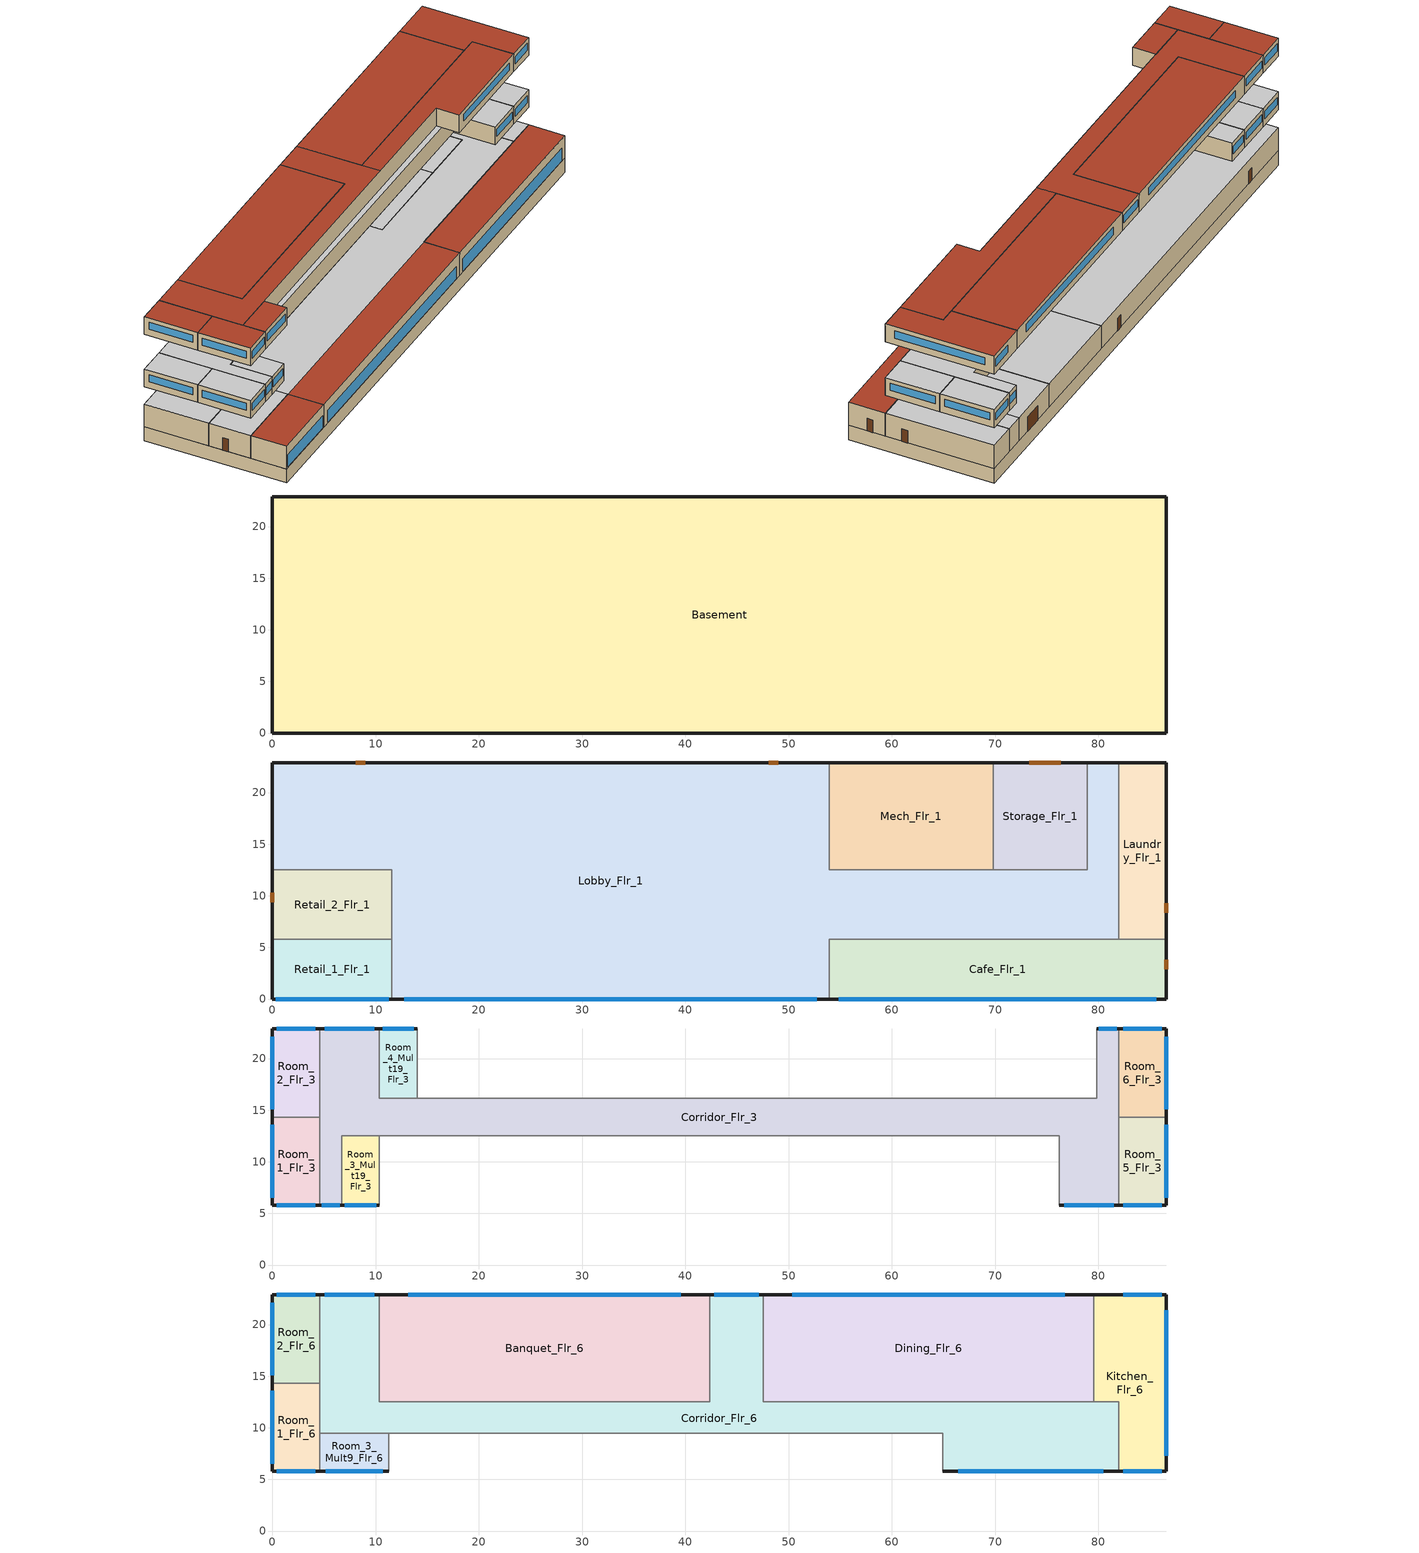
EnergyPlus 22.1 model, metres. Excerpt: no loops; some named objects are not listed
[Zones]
Basement
 floor adiabatic (basement_floor): 86.56,22.86 86.56,0 0,0 0,22.86 z-2.44
 wall ground (Basement_Wall_North_Cfactor): 86.56,22.86 0,22.86 z-2.44:0
 wall ground (Basement_Wall_East_Cfactor): 86.56,0 86.56,22.86 z-2.44:0
 wall ground (Basement_Wall_South_Cfactor): 0,0 86.56,0 z-2.44:0
 wall ground (Basement_Wall_West_Cfactor): 0,22.86 0,0 z-2.44:0
Retail_1_Flr_1
 floor to Basement (nonres_floor): 11.58,5.79 11.58,0 0,0 0,5.79 z0
 wall outside (nonres_ext_wall): 0,5.79 0,0 11.58,0 z0:3.96
 wall to Retail_2_Flr_1 (int_wall): 11.58,5.79 0,5.79 z0:3.96
 wall to Lobby_Flr_1 (int_wall): 11.58,0 11.58,5.79 z0:3.96
 window (NonresWindow_U_0.46_SHGC_0.25): 0.33,0 11.25,0 z0.15:2.29
 roof outside (nonres_roof): 0,5.79 0,0 11.58,0 11.58,5.79 z3.96
Retail_2_Flr_1
 floor to Basement (nonres_floor): 11.58,12.5 11.58,5.79 0,5.79 0,12.5 z0
 wall outside (nonres_ext_wall): 0,12.5 0,5.79 z0:3.96
 wall to Lobby_Flr_1 (int_wall): 11.58,5.79 11.58,12.5 0,12.5 z0:3.96
 door (Swinging Door_con): 0,10.28 0,9.37 z0:2.13
 ceiling adiabatic (nonres_floor_ceiling): 0,12.5 0,5.79 11.58,5.79 11.58,12.5 z3.96
Mech_Flr_1
 floor to Basement (nonres_floor): 69.8,22.86 69.8,12.5 53.95,12.5 53.95,22.86 z0
 wall outside (nonres_ext_wall): 69.8,22.86 53.95,22.86 z0:3.96
 wall to Storage_Flr_1 (int_wall): 69.8,12.5 69.8,22.86 z0:3.96
 wall to Lobby_Flr_1 (int_wall): 53.95,22.86 53.95,12.5 69.8,12.5 z0:3.96
 ceiling adiabatic (nonres_floor_ceiling): 53.95,22.86 53.95,12.5 69.8,12.5 69.8,22.86 z3.96
Storage_Flr_1
 floor to Basement (nonres_floor): 78.94,22.86 78.94,12.5 69.8,12.5 69.8,22.86 z0
 wall outside (nonres_ext_wall): 78.94,22.86 69.8,22.86 z0:3.96
 wall to Lobby_Flr_1 (int_wall): 69.8,12.5 78.94,12.5 78.94,22.86 z0:3.96
 door (Overhead Door_con): 76.37,22.86 73.32,22.86 z0:2.44
 ceiling adiabatic (nonres_floor_ceiling): 69.8,22.86 69.8,12.5 78.94,12.5 78.94,22.86 z3.96
Laundry_Flr_1
 floor to Basement (nonres_floor): 86.56,22.86 86.56,5.79 81.99,5.79 81.99,22.86 z0
 wall outside (nonres_ext_wall): 86.56,5.79 86.56,22.86 81.99,22.86 z0:3.96
 wall to Cafe_Flr_1 (int_wall): 81.99,5.79 86.56,5.79 z0:3.96
 wall to Lobby_Flr_1 (int_wall): 81.99,22.86 81.99,5.79 z0:3.96
 door (Swinging Door_con): 86.56,8.36 86.56,9.28 z0:2.13
 ceiling adiabatic (nonres_floor_ceiling): 81.99,22.86 81.99,5.79 86.56,5.79 86.56,22.86 z3.96
Cafe_Flr_1
 floor to Basement (nonres_floor): 86.56,5.79 86.56,0 53.95,0 53.95,5.79 z0
 wall outside (nonres_ext_wall): 53.95,0 86.56,0 86.56,5.79 z0:3.96
 wall to Lobby_Flr_1 (int_wall): 81.99,5.79 53.95,5.79 53.95,0 z0:3.96
 window (NonresWindow_U_0.46_SHGC_0.25): 54.88,0 85.63,0 z0.15:2.29
 door (Swinging Door_con): 86.56,2.9 86.56,3.81 z0:2.13
 roof outside (nonres_roof): 53.95,5.79 53.95,0 86.56,0 86.56,5.79 z3.96
Lobby_Flr_1
 floor to Basement (nonres_floor): 0,12.5 0,22.86 53.95,22.86 53.95,0 11.58,0 11.58,12.5 z0; 53.95,12.5 78.94,12.5 78.94,22.86 81.99,22.86 81.99,5.79 53.95,5.79 z0
 wall outside (nonres_ext_wall): 53.95,22.86 0,22.86 0,12.5 / 81.99,22.86 78.94,22.86 / 11.58,0 53.95,0 z0:3.96
 window (NonresWindow_U_0.46_SHGC_0.25): 12.79,0 52.74,0 z0.15:2.29
 door (Swinging Door_con): 49,22.86 48.09,22.86 / 8.99,22.86 8.08,22.86 z0:2.13
 ceiling adiabatic (nonres_floor_ceiling): 0,12.5 11.58,12.5 11.58,5.79 81.99,5.79 81.99,22.86 78.94,22.86 78.94,12.5 53.95,12.5 53.95,22.86 0,22.86 z3.96
 roof outside (nonres_roof): 11.58,5.79 11.58,0 53.95,0 53.95,5.79 z3.96
Room_1_Flr_3
 floor adiabatic (nonres_floor): 4.57,14.33 4.57,5.79 0,5.79 0,14.33 z7.01
 wall outside (nonres_ext_wall): 0,14.33 0,5.79 4.57,5.79 z7.01:10.06
 wall to Room_2_Flr_3 (int_wall): 4.57,14.33 0,14.33 z7.01:10.06
 wall to Corridor_Flr_3 (int_wall): 4.57,5.79 4.57,14.33 z7.01:10.06
 window (ResWindow_U_0.46_SHGC_0.25): 0.4,5.79 4.17,5.79 / 0,13.58 0,6.54 z8.11:9.33
 ceiling adiabatic (nonres_floor_ceiling): 0,14.33 0,5.79 4.57,5.79 4.57,14.33 z10.06
Room_2_Flr_3
 floor adiabatic (nonres_floor): 4.57,22.86 4.57,14.33 0,14.33 0,22.86 z7.01
 wall outside (nonres_ext_wall): 4.57,22.86 0,22.86 0,14.33 z7.01:10.06
 wall to Corridor_Flr_3 (int_wall): 4.57,14.33 4.57,22.86 z7.01:10.06
 window (ResWindow_U_0.46_SHGC_0.25): 4.17,22.86 0.4,22.86 / 0,22.11 0,15.07 z8.11:9.33
 ceiling adiabatic (nonres_floor_ceiling): 0,22.86 0,14.33 4.57,14.33 4.57,22.86 z10.06
Room_3_Mult19_Flr_3
 floor adiabatic (nonres_floor): 10.36,12.5 10.36,5.79 6.71,5.79 6.71,12.5 z7.01
 wall outside (nonres_ext_wall): 6.71,5.79 10.36,5.79 z7.01:10.06
 wall adiabatic (int_wall): 10.36,5.79 10.36,12.5 6.71,12.5 6.71,5.79 z7.01:10.06
 window (ResWindow_U_0.46_SHGC_0.25): 7.03,5.79 10.04,5.79 z8.11:9.33
 ceiling adiabatic (nonres_floor_ceiling): 6.71,12.5 6.71,5.79 10.36,5.79 10.36,12.5 z10.06
Room_4_Mult19_Flr_3
 floor adiabatic (nonres_floor): 14.02,22.86 14.02,16.15 10.36,16.15 10.36,22.86 z7.01
 wall outside (nonres_ext_wall): 14.02,22.86 10.36,22.86 z7.01:10.06
 wall adiabatic (int_wall): 10.36,22.86 10.36,16.15 14.02,16.15 14.02,22.86 z7.01:10.06
 window (ResWindow_U_0.46_SHGC_0.25): 13.7,22.86 10.68,22.86 z8.11:9.33
 ceiling adiabatic (nonres_floor_ceiling): 10.36,22.86 10.36,16.15 14.02,16.15 14.02,22.86 z10.06
Room_5_Flr_3
 floor adiabatic (nonres_floor): 86.56,14.33 86.56,5.79 81.99,5.79 81.99,14.33 z7.01
 wall outside (nonres_ext_wall): 81.99,5.79 86.56,5.79 86.56,14.33 z7.01:10.06
 wall to Room_6_Flr_3 (int_wall): 86.56,14.33 81.99,14.33 z7.01:10.06
 wall to Corridor_Flr_3 (int_wall): 81.99,14.33 81.99,5.79 z7.01:10.06
 window (ResWindow_U_0.46_SHGC_0.25): 86.56,6.54 86.56,13.58 / 82.39,5.79 86.16,5.79 z8.11:9.33
 ceiling adiabatic (nonres_floor_ceiling): 81.99,14.33 81.99,5.79 86.56,5.79 86.56,14.33 z10.06
Room_6_Flr_3
 floor adiabatic (nonres_floor): 86.56,22.86 86.56,14.33 81.99,14.33 81.99,22.86 z7.01
 wall outside (nonres_ext_wall): 86.56,14.33 86.56,22.86 81.99,22.86 z7.01:10.06
 wall to Corridor_Flr_3 (int_wall): 81.99,22.86 81.99,14.33 z7.01:10.06
 window (ResWindow_U_0.46_SHGC_0.25): 86.16,22.86 82.39,22.86 / 86.56,15.07 86.56,22.11 z8.11:9.33
 ceiling adiabatic (nonres_floor_ceiling): 81.99,22.86 81.99,14.33 86.56,14.33 86.56,22.86 z10.06
Corridor_Flr_3
 floor adiabatic (nonres_floor): 4.57,5.79 4.57,22.86 10.36,22.86 10.36,12.5 6.71,12.5 6.71,5.79 z7.01; 10.36,16.15 76.2,16.15 76.2,12.5 10.36,12.5 z7.01; 76.2,16.15 79.86,16.15 79.86,22.86 81.99,22.86 81.99,5.79 76.2,5.79 z7.01
 wall outside (nonres_ext_wall): 10.36,22.86 4.57,22.86 / 81.99,22.86 79.86,22.86 / 4.57,5.79 6.71,5.79 / 76.2,5.79 81.99,5.79 z7.01:10.06
 wall adiabatic (int_wall): 6.71,5.79 6.71,12.5 76.2,12.5 76.2,5.79 / 79.86,22.86 79.86,16.15 10.36,16.15 10.36,22.86 z7.01:10.06
 window (NonresWindow_U_0.46_SHGC_0.25): 9.86,22.86 5.08,22.86 / 81.81,22.86 80.04,22.86 / 4.76,5.79 6.52,5.79 / 76.71,5.79 81.48,5.79 z8.11:9.33
 ceiling adiabatic (nonres_floor_ceiling): 4.57,5.79 6.71,5.79 6.71,12.5 10.36,12.5 10.36,22.86 4.57,22.86 z10.06; 10.36,12.5 76.2,12.5 76.2,16.15 10.36,16.15 z10.06; 76.2,5.79 81.99,5.79 81.99,22.86 79.86,22.86 79.86,16.15 76.2,16.15 z10.06
Room_1_Flr_6
 floor adiabatic (nonres_floor): 4.57,14.33 4.57,5.79 0,5.79 0,14.33 z16.15
 wall outside (nonres_ext_wall): 0,14.33 0,5.79 4.57,5.79 z16.15:19.2
 wall to Room_2_Flr_6 (int_wall): 4.57,14.33 0,14.33 z16.15:19.2
 wall adiabatic (int_wall): 4.57,5.79 4.57,14.33 z16.15:19.2
 window (ResWindow_U_0.46_SHGC_0.25): 0.4,5.79 4.17,5.79 / 0,13.58 0,6.54 z17.26:18.48
 roof outside (nonres_roof): 0,14.33 0,5.79 4.57,5.79 4.57,14.33 z19.2
Room_2_Flr_6
 floor adiabatic (nonres_floor): 4.57,22.86 4.57,14.33 0,14.33 0,22.86 z16.15
 wall outside (nonres_ext_wall): 4.57,22.86 0,22.86 0,14.33 z16.15:19.2
 wall adiabatic (int_wall): 4.57,14.33 4.57,22.86 z16.15:19.2
 window (ResWindow_U_0.46_SHGC_0.25): 4.17,22.86 0.4,22.86 / 0,22.11 0,15.07 z17.26:18.48
 roof outside (nonres_roof): 0,22.86 0,14.33 4.57,14.33 4.57,22.86 z19.2
Room_3_Mult9_Flr_6
 floor adiabatic (nonres_floor): 11.28,9.45 11.28,5.79 4.57,5.79 4.57,9.45 z16.15
 wall outside (nonres_ext_wall): 4.57,5.79 11.28,5.79 z16.15:19.2
 wall adiabatic (int_wall): 11.28,5.79 11.28,9.45 4.57,9.45 4.57,5.79 z16.15:19.2
 window (ResWindow_U_0.46_SHGC_0.25): 5.16,5.79 10.69,5.79 z17.26:18.48
 roof outside (nonres_roof): 4.57,9.45 4.57,5.79 11.28,5.79 11.28,9.45 z19.2
Banquet_Flr_6
 floor adiabatic (nonres_floor): 42.37,22.86 42.37,12.5 10.36,12.5 10.36,22.86 z16.15
 wall outside (nonres_ext_wall): 42.37,22.86 10.36,22.86 z16.15:19.2
 wall to Corridor_Flr_6 (int_wall): 10.36,22.86 10.36,12.5 42.37,12.5 42.37,22.86 z16.15:19.2
 window (NonresWindow_U_0.46_SHGC_0.25): 39.57,22.86 13.16,22.86 z17.26:18.48
 roof outside (nonres_roof): 10.36,22.86 10.36,12.5 42.37,12.5 42.37,22.86 z19.2
Dining_Flr_6
 floor adiabatic (nonres_floor): 79.55,22.86 79.55,12.5 47.55,12.5 47.55,22.86 z16.15
 wall outside (nonres_ext_wall): 79.55,22.86 47.55,22.86 z16.15:19.2
 wall to Kitchen_Flr_6 (int_wall): 79.55,12.5 79.55,22.86 z16.15:19.2
 wall adiabatic (int_wall): 47.55,12.5 79.55,12.5 z16.15:19.2
 wall to Corridor_Flr_6 (int_wall): 47.55,22.86 47.55,12.5 z16.15:19.2
 window (NonresWindow_U_0.46_SHGC_0.25): 76.75,22.86 50.35,22.86 z17.26:18.48
 roof outside (nonres_roof): 47.55,22.86 47.55,12.5 79.55,12.5 79.55,22.86 z19.2
Kitchen_Flr_6
 floor adiabatic (nonres_floor): 79.55,12.5 79.55,22.86 86.56,22.86 86.56,5.79 81.99,5.79 81.99,12.5 z16.15
 wall outside (nonres_ext_wall): 81.99,5.79 86.56,5.79 86.56,22.86 79.55,22.86 z16.15:19.2
 wall adiabatic (int_wall): 79.55,12.5 81.99,12.5 z16.15:19.2
 wall to Corridor_Flr_6 (int_wall): 81.99,12.5 81.99,5.79 z16.15:19.2
 window (NonresWindow_U_0.46_SHGC_0.25): 86.16,22.86 82.39,22.86 / 86.56,7.29 86.56,21.37 / 82.39,5.79 86.16,5.79 z17.26:18.48
 roof outside (nonres_roof): 79.55,12.5 81.99,12.5 81.99,5.79 86.56,5.79 86.56,22.86 79.55,22.86 z19.2
Corridor_Flr_6
 floor adiabatic (nonres_floor): 4.57,9.45 4.57,22.86 10.36,22.86 10.36,12.5 42.37,12.5 42.37,22.86 47.55,22.86 47.55,12.5 81.99,12.5 81.99,5.79 64.92,5.79 64.92,9.45 z16.15
 wall outside (nonres_ext_wall): 10.36,22.86 4.57,22.86 / 47.55,22.86 42.37,22.86 / 64.92,5.79 81.99,5.79 z16.15:19.2
 wall adiabatic (int_wall): 81.99,12.5 47.55,12.5 / 4.57,22.86 4.57,9.45 64.92,9.45 64.92,5.79 z16.15:19.2
 window (NonresWindow_U_0.46_SHGC_0.25): 9.86,22.86 5.08,22.86 / 47.09,22.86 42.82,22.86 / 66.42,5.79 80.5,5.79 z17.26:18.48
 roof outside (nonres_roof): 4.57,9.45 47.55,9.45 47.55,22.86 42.37,22.86 42.37,12.5 10.36,12.5 10.36,22.86 4.57,22.86 z19.2; 47.55,9.45 64.92,9.45 64.92,5.79 81.99,5.79 81.99,12.5 47.55,12.5 z19.2
[Building]
HotelLarge: North Axis {deg}=0; Terrain=City; Loads Convergence Tolerance Value {W}=0.04; Temperature Convergence Tolerance Value {deltaC}=0.2; Solar Distribution=FullInteriorAndExterior; Maximum Number of Warmup Days=25; Minimum Number of Warmup Days=6
[Site:Location]
Tucson-Davis-Monthan.AFB_AZ_USA WMO=722745: Latitude {deg}=32.17; Longitude {deg}=-110.88; Time Zone {hr}=-7; Elevation {m}=809
[SizingPeriod:DesignDay] Day of Month=21; Dry-Bulb Temperature Range Modifier Type=DefaultMultipliers; Humidity Condition Type=Wetbulb; Barometric Pressure {Pa}=91976; Rain Indicator=No; Snow Indicator=No; Daylight Saving Time Indicator=No
Name | Month | Day Type | Maximum Dry-Bulb Temperature {C} | Daily Dry-Bulb Temperature Range {deltaC} | Wetbulb or DewPoint at Maximum Dry-Bulb {C} | Wind Speed {m/s} | Wind Direction {deg} | Solar Model Indicator | Sky Clearness | ASHRAE Clear Sky Optical Depth for Beam Irradiance (taub) | ASHRAE Clear Sky Optical Depth for Diffuse Irradiance (taud)
Tucson-Davis-Monthan.AFB_AZ_USA Ann Htg 99.6% Condns DB | 12 | WinterDesignDay | 0.5 | 0 | 0.5 | 2.1 | 140 | ASHRAEClearSky | 0
Tucson-Davis-Monthan.AFB_AZ_USA Ann Clg .4% Condns DB=>MWB | 7 | SummerDesignDay | 40.8 | 13.3 | 18.5 | 4.8 | 310 | ASHRAETau |  | 0.555 | 1.729
[Site:WaterMainsTemperature]
Calculation Method=Correlation; Annual Average Outdoor Air Temperature {C}=21.6583; Maximum Difference In Monthly Average Outdoor Air Temperatures {deltaC}=19.3
[Site:GroundTemperature:FCfactorMethod]
20.9, 15.4, 11.9, 14.8, 12.7, 15.4, 23.3, 26.3, 31.2, 30.4, 29.8, 27.8
[Material:NoMass] Thermal Absorptance=0.9; Solar Absorptance=0.7
Name | Roughness | Thermal Resistance {m2-K/W} | Visible Absorptance
Opaque Door panel_con | MediumRough | 0.475964 | 0.7
Overhead Door_con Panel | MediumRough | 0.567742 | 0.7
CP02 CARPET PAD | VeryRough | 0.21648 | 0.8
Nonres_Roof_Insulation | MediumSmooth | 4.31889 | 0.7
Nonres_Exterior_Wall_Insulation | MediumSmooth | 0.849259 | 0.7
Nonres_Floor_Insulation | MediumSmooth | 4.13066 | 0.7
[Construction]
Swinging Door_con: Opaque Door panel_con
Overhead Door_con: Overhead Door_con Panel
InteriorFurnishings: Std Wood 6inch
int_wall: G01 13mm gypsum board, G01 13mm gypsum board
nonres_roof: F13 Built-up roofing, Nonres_Roof_Insulation, F08 Metal surface
nonres_ext_wall: 200mm Normalweight concrete wall, Nonres_Exterior_Wall_Insulation, G01 13mm gypsum board
nonres_floor: Nonres_Floor_Insulation, 100mm Normalweight concrete floor, CP02 CARPET PAD
nonres_floor_ceiling: CP02 CARPET PAD, 100mm Normalweight concrete floor, Nonres_Floor_Insulation
basement_floor: M10 200mm concrete block basement wall, CP02 CARPET PAD
NonresWindow_U_0.46_SHGC_0.25: Glazing Layer
ResWindow_U_0.46_SHGC_0.25: Residential Window Glazing Layer
[Material]
Name | Roughness | Thickness {m} | Conductivity {W/m-K} | Density {kg/m3} | Specific Heat {J/kg-K} | Thermal Absorptance | Solar Absorptance | Visible Absorptance
Std Wood 6inch | MediumSmooth | 0.15 | 0.12 | 540 | 1210 | 0.9 | 0.7 | 0.7
F08 Metal surface | Smooth | 0.0008 | 45.28 | 7824 | 500
F13 Built-up roofing | Rough | 0.0095 | 0.16 | 1120 | 1460 | 0.75 | 0.45
G01 13mm gypsum board | Smooth | 0.0127 | 0.16 | 800 | 1090 | 0.9 | 0.7 | 0.5
200mm Normalweight concrete wall | MediumRough | 0.2032 | 2.31 | 2322 | 832
100mm Normalweight concrete floor | MediumRough | 0.1016 | 2.31 | 2322 | 832
M10 200mm concrete block basement wall | MediumRough | 0.2032 | 1.326 | 1842 | 912
[WindowMaterial:SimpleGlazingSystem] U-Factor {W/m2-K}=2.612; Solar Heat Gain Coefficient=0.25; Visible Transmittance=0.275
Glazing Layer; Residential Window Glazing Layer
[Construction:CfactorUndergroundWall] C-Factor {W/m2-K}=6.47292; Height {m}=2.439
Basement_Wall_North_Cfactor; Basement_Wall_East_Cfactor; Basement_Wall_South_Cfactor; Basement_Wall_West_Cfactor
[Zone] Type=1; Ceiling Height {m}=-9999; Floor Area {m2}=autocalculate; Part of Total Floor Area=Yes
Name | Multiplier | Volume {m3}
Basement | 1 | 4826.41
Retail_1_Flr_1 | 1 | 265.7636
Retail_2_Flr_1 | 1 | 307.7552
Mech_Flr_1 | 1 | 650.7972
Storage_Flr_1 | 1 | 375.4741
Laundry_Flr_1 | 1 | 309.2236
Cafe_Flr_1 | 1 | 748.3463
Lobby_Flr_1 | 1 | 5183.56
Room_1_Flr_3; Room_5_Flr_3 | 4 | 118.9391
Room_2_Flr_3; Room_6_Flr_3 | 4 | 118.9252
Room_3_Mult19_Flr_3 | 76 | 74.7487
Room_4_Mult19_Flr_3 | 76 | 74.7691
Corridor_Flr_3 | 4 | 1186.91
Room_1_Flr_6 | 1 | 118.9391
Room_2_Flr_6 | 1 | 118.9252
Room_3_Mult9_Flr_6 | 9 | 74.7691
Banquet_Flr_6; Dining_Flr_6 | 1 | 1010.89
Kitchen_Flr_6 | 1 | 314.872
Corridor_Flr_6 | 1 | 1256.16
[InternalMass] Construction=InteriorFurnishings
Name | Zone or ZoneList | Surface Area {m2}
Basement_InternalMass_1 | Basement | 3957.66
Retail_1_Flr_1_InternalMass_1 | Retail_1_Flr_1 | 134.1427
Retail_2_Flr_1_InternalMass_1 | Retail_2_Flr_1 | 155.3378
Mech_Flr_1_InternalMass_1 | Mech_Flr_1 | 328.4864
Storage_Flr_1_InternalMass_1 | Storage_Flr_1 | 189.5185
Laundry_Flr_1_InternalMass_1 | Laundry_Flr_1 | 156.0789
Cafe_Flr_1_InternalMass_1 | Cafe_Flr_1 | 377.7238
Lobby_Flr_1_InternalMass_1 | Lobby_Flr_1 | 2616.37
Room_1_Flr_3_InternalMass_1 | Room_1_Flr_3 | 78.044
Room_2_Flr_3_InternalMass_1 | Room_2_Flr_3 | 78.0349
Room_3_Mult19_Flr_3_InternalMass_1 | Room_3_Mult19_Flr_3 | 49.0477
Room_4_Mult19_Flr_3_InternalMass_1 | Room_4_Mult19_Flr_3 | 49.0611
Room_5_Flr_3_InternalMass_1 | Room_5_Flr_3 | 78.044
Room_6_Flr_3_InternalMass_1 | Room_6_Flr_3 | 78.0349
Corridor_Flr_3_InternalMass_1 | Corridor_Flr_3 | 778.8094
Room_1_Flr_6_InternalMass_1 | Room_1_Flr_6 | 78.044
Room_2_Flr_6_InternalMass_1 | Room_2_Flr_6 | 78.0349
Room_3_Mult9_Flr_6_InternalMass_1 | Room_3_Mult9_Flr_6 | 49.0611
Banquet_Flr_6_InternalMass_1 | Banquet_Flr_6 | 663.3149
Dining_Flr_6_InternalMass_1 | Dining_Flr_6 | 663.3149
Kitchen_Flr_6_InternalMass_1 | Kitchen_Flr_6 | 206.6089
Corridor_Flr_6_InternalMass_1 | Corridor_Flr_6 | 824.2494
[People] Number of People Calculation Method=People; Fraction Radiant=0.3; Sensible Heat Fraction=AUTOCALCULATE; Activity Level Schedule=ACTIVITY_SCH; Enable ASHRAE 55 Comfort Warnings=No; Mean Radiant Temperature Calculation Type=ZoneAveraged; Work Efficiency Schedule=WORK_EFF_SCH; Clothing Insulation Calculation Method=ClothingInsulationSchedule; Clothing Insulation Schedule=CLOTHING_SCH; Air Velocity Schedule=AIR_VELO_SCH; Thermal Comfort Model 1 Type=FANGER
Name | Zone or ZoneList or Space or SpaceList | Number of People Schedule | Number of People
Basement People | Basement | BLDG_OCC_SCH | 106.499
Retail_1_Flr_1 People | Retail_1_Flr_1 | BLDG_OCC_SCH | 10.829
Retail_2_Flr_1 People | Retail_2_Flr_1 | BLDG_OCC_SCH | 12.54
Laundry_Flr_1 People | Laundry_Flr_1 | BLDG_OCC_SCH | 8.4
Cafe_Flr_1 People | Cafe_Flr_1 | BLDG_OCC_SCH | 142.3
Lobby_Flr_1 People | Lobby_Flr_1 | BLDG_OCC_SCH | 422.435
Room_1_Flr_3 People | Room_1_Flr_3 | GuestRoom_Occ_Sch | 1.5
Room_2_Flr_3 People | Room_2_Flr_3 | GuestRoom_Occ_Sch | 1.5
Room_3_Mult19_Flr_3 People | Room_3_Mult19_Flr_3 | ALWAYS_OFF | 1.5
Room_4_Mult19_Flr_3 People | Room_4_Mult19_Flr_3 | GuestRoom_Occ_Sch | 1.5
Room_5_Flr_3 People | Room_5_Flr_3 | GuestRoom_Occ_Sch | 1.5
Room_6_Flr_3 People | Room_6_Flr_3 | GuestRoom_Occ_Sch | 1.5
Room_1_Flr_6 People | Room_1_Flr_6 | GuestRoom_Occ_Sch | 1.5
Room_2_Flr_6 People | Room_2_Flr_6 | GuestRoom_Occ_Sch | 1.5
Room_3_Mult9_Flr_6 People | Room_3_Mult9_Flr_6 | GuestRoom_Occ_Sch | 1.5
Banquet_Flr_6 People | Banquet_Flr_6 | BLDG_OCC_SCH | 249.896
Dining_Flr_6 People | Dining_Flr_6 | BLDG_OCC_SCH | 249.896
Kitchen_Flr_6 People | Kitchen_Flr_6 | BLDG_OCC_SCH | 22.238
[Lights] Design Level Calculation Method=Watts/Area; Return Air Fraction=0; Fraction Radiant=0.7; Fraction Visible=0.2; Fraction Replaceable=1; Return Air Fraction Calculated from Plenum Temperature=No
Name | Zone or ZoneList or Space or SpaceList | Schedule | Watts per Zone Floor Area {W/m2}
Basement_Lights | Basement | BLDG_LIGHT_OFFICE_BSMT_SCH | 6.8889
Retail_1_Flr_1_Lights | Retail_1_Flr_1 | BLDG_LIGHT_SCH | 9.04168
Retail_2_Flr_1_Lights | Retail_2_Flr_1 | BLDG_LIGHT_SCH | 9.04168
Mech_Flr_1_Lights | Mech_Flr_1 | BLDG_LIGHT_MECHANIC_SCH | 10.2257
Storage_Flr_1_Lights | Storage_Flr_1 | BLDG_LIGHT_STORAGE_SCH | 4.09029
Laundry_Flr_1_Lights | Laundry_Flr_1 | BLDG_LIGHT_Misc_SCH | 5.70487
Cafe_Flr_1_Lights | Cafe_Flr_1 | BLDG_LIGHT_Misc_SCH | 6.45835
Lobby_Flr_1_Lights | Lobby_Flr_1 | BLDG_LIGHT_SCH | 5.48959
Room_1_Flr_3_Lights | Room_1_Flr_3 | BLDG_LIGHT_GUESTROOM_SCH | 4.4132
Room_2_Flr_3_Lights | Room_2_Flr_3 | BLDG_LIGHT_GUESTROOM_SCH | 4.4132
Room_3_Mult19_Flr_3_Lights | Room_3_Mult19_Flr_3 | BLDG_LIGHT_GUESTROOM_SCH | 4.4132
Room_4_Mult19_Flr_3_Lights | Room_4_Mult19_Flr_3 | BLDG_LIGHT_GUESTROOM_SCH | 4.4132
Room_5_Flr_3_Lights | Room_5_Flr_3 | BLDG_LIGHT_GUESTROOM_SCH | 4.4132
Room_6_Flr_3_Lights | Room_6_Flr_3 | BLDG_LIGHT_GUESTROOM_SCH | 4.4132
Corridor_Flr_3_Lights | Corridor_Flr_3 | BLDG_LIGHT_CORRIDOR_SCH | 4.4132
Room_1_Flr_6_Lights | Room_1_Flr_6 | BLDG_LIGHT_GUESTROOM_SCH | 4.4132
Room_2_Flr_6_Lights | Room_2_Flr_6 | BLDG_LIGHT_GUESTROOM_SCH | 4.4132
Room_3_Mult9_Flr_6_Lights | Room_3_Mult9_Flr_6 | BLDG_LIGHT_GUESTROOM_SCH | 4.4132
Banquet_Flr_6_Lights | Banquet_Flr_6 | BLDG_LIGHT_Misc_SCH | 6.45835
Dining_Flr_6_Lights | Dining_Flr_6 | BLDG_LIGHT_Misc_SCH | 6.45835
Kitchen_Flr_6_Lights | Kitchen_Flr_6 | BLDG_LIGHT_Misc_SCH | 11.7327
Corridor_Flr_6_Lights | Corridor_Flr_6 | BLDG_LIGHT_CORRIDOR_SCH | 4.4132
[Daylighting:Controls] Daylighting Method=SplitFlux; Lighting Control Type=Continuousoff; Minimum Input Power Fraction for Continuous or ContinuousOff Dimming Control=0.2; Minimum Light Output Fraction for Continuous or ContinuousOff Dimming Control=0.2; Number of Stepped Control Steps=3; Probability Lighting will be Reset When Needed in Manual Stepped Control=1; Maximum Allowable Discomfort Glare Index=22
Name | Zone or Space | Glare Calculation Daylighting Reference Point | Glare Calculation Azimuth Angle of View Direction Clockwise from Zone y-Axis {deg} | Daylighting Reference Point 1 | Fraction of Lights Controlled by Reference Point 1 | Illuminance Setpoint at Reference Point 1 {lux} | Daylighting Reference Point 2 | Fraction of Lights Controlled by Reference Point 2 | Illuminance Setpoint at Reference Point 2 {lux}
Lobby_Flr_1_DaylCtrl | Lobby_Flr_1 | Lobby_Flr_1_DaylRefPt1 | 180 | Lobby_Flr_1_DaylRefPt1 | 0.07 | 269 | Lobby_Flr_1_DaylRefPt2 | 0.07 | 269
Cafe_Flr_1_DaylCtrl | Cafe_Flr_1 | Cafe_Flr_1_DaylRefPt1 | 180 | Cafe_Flr_1_DaylRefPt1 | 0.39 | 215 | Cafe_Flr_1_DaylRefPt2 | 0.39 | 215
Dining_Flr_6_DaylCtrl | Dining_Flr_6 | Dining_Flr_6_DaylRefPt1 | 0 | Dining_Flr_6_DaylRefPt1 | 0.2 | 215 | Dining_Flr_6_DaylRefPt2 | 0.2 | 215
Banquet_Flr_6_DaylCtrl | Banquet_Flr_6 | Banquet_Flr_6_DaylRefPt1 | 0 | Banquet_Flr_6_DaylRefPt1 | 0.2 | 215 | Banquet_Flr_6_DaylRefPt2 | 0.2 | 215
[ElectricEquipment] Design Level Calculation Method=EquipmentLevel
Name | Zone or ZoneList or Space or SpaceList | Schedule | Design Level {W} | Fraction Latent | Fraction Radiant | Fraction Lost
Basement_MiscPlug_Equip | Basement | BASEMENT_EQUIP_SCH | 10646.1 | 0 | 0.5 | 0
Retail_1_Flr_1_MiscPlug_Equip | Retail_1_Flr_1 | BLDG_EQUIP_SCH | 721.6879 | 0 | 0.5 | 0
Retail_2_Flr_1_MiscPlug_Equip | Retail_2_Flr_1 | BLDG_EQUIP_SCH | 835.7173 | 0 | 0.5 | 0
Mech_Flr_1_MiscPlug_Equip | Mech_Flr_1 | BLDG_EQUIP_SCH | 883.6283 | 0 | 0.5 | 0
Storage_Flr_1_MiscPlug_Equip | Storage_Flr_1 | BLDG_EQUIP_SCH | 254.9024 | 0 | 0.5 | 0
Laundry_Flr_1_MiscPlug_Equip | Laundry_Flr_1 | BLDG_EQUIP_SCH | 4813.47 | 0 | 0.5 | 0
Cafe_Flr_1_MiscPlug_Equip | Cafe_Flr_1 | BLDG_EQUIP_SCH | 1016.08 | 0 | 0.5 | 0
Lobby_Flr_1_MiscPlug_Equip | Lobby_Flr_1 | BLDG_EQUIP_SCH | 10557.1 | 0 | 0.5 | 0
Room_1_Flr_3_PlugMisc_Equip | Room_1_Flr_3 | Guestroom_Eqp_Sch_Adva | 263.3986 | 0 | 0.5 | 0
Room_2_Flr_3_PlugMisc_Equip | Room_2_Flr_3 | Guestroom_Eqp_Sch_Adva | 263.3678 | 0 | 0.5 | 0
Room_3_Mult19_Flr_3_PlugMisc_Equip | Room_3_Mult19_Flr_3 | Guestroom_Eqp_Sch_Adva | 257.9908 | 0 | 0.5 | 0
Room_4_Mult19_Flr_3_PlugMisc_Equip | Room_4_Mult19_Flr_3 | Guestroom_Eqp_Sch_Adva | 258.0614 | 0 | 0.5 | 0
Room_5_Flr_3_PlugMisc_Equip | Room_5_Flr_3 | Guestroom_Eqp_Sch_Adva | 263.3986 | 0 | 0.5 | 0
Room_6_Flr_3_PlugMisc_Equip | Room_6_Flr_3 | Guestroom_Eqp_Sch_Adva | 263.3678 | 0 | 0.5 | 0
Room_1_Flr_6_PlugMisc_Equip | Room_1_Flr_6 | Guestroom_Eqp_Sch_Adva | 263.3986 | 0 | 0.5 | 0
Room_2_Flr_6_PlugMisc_Equip | Room_2_Flr_6 | Guestroom_Eqp_Sch_Adva | 263.3678 | 0 | 0.5 | 0
Room_3_Mult9_Flr_6_PlugMisc_Equip | Room_3_Mult9_Flr_6 | Guestroom_Eqp_Sch_Adva | 258.0614 | 0 | 0.5 | 0
Banquet_Flr_6_MiscPlug_Equip | Banquet_Flr_6 | Kitchen_Elec_Equip_SCH | 22493 | 0 | 0.5 | 0
Dining_Flr_6_MiscPlug_Equip | Dining_Flr_6 | Kitchen_Elec_Equip_SCH | 22493 | 0 | 0.5 | 0
Kitchen_Flr_6_MiscElec_Equip | Kitchen_Flr_6 | Kitchen_Elec_Equip_SCH | 52482.8 | 0.2 | 0.5 | 0.1
Kitchen_Flr_6_Reach-in-Freezer | Kitchen_Flr_6 | Always_on | 277.5 | 0 | 0.25 | 0
Kitchen_Flr_6_Reach-in-Refrigerator | Kitchen_Flr_6 | Always_on | 156.7 | 0 | 0.25 | 0
[Exterior:FuelEquipment] Fuel Use Type=Electricity
Name | Schedule | Design Level {W}
Elevators | BLDG_ELEVATORS | 122222
Elevators_Lights_Fan | ELEV_LIGHT_FAN_SCH_ADD_DF | 375.9
[GasEquipment] Design Level Calculation Method=EquipmentLevel
Name | Zone or ZoneList or Space or SpaceList | Schedule | Design Level {W} | Fraction Latent | Fraction Radiant | Fraction Lost
Laundry_Flr_1_MiscGas_Equip | Laundry_Flr_1 | BLDG_EQUIP_SCH | 41817.4 | 0 | 0.5 | 0
Kitchen_Flr_6_MiscGas_Equip | Kitchen_Flr_6 | Kitchen_Gas_Equip_SCH | 249920 | 0.1 | 0.2 | 0.7
[ZoneInfiltration:DesignFlowRate] Schedule=INFIL_QUARTER_ON_SCH; Design Flow Rate Calculation Method=Flow/ExteriorArea; Constant Term Coefficient=1; Temperature Term Coefficient=0; Velocity Term Coefficient=0; Velocity Squared Term Coefficient=0
Name | Zone or ZoneList | Flow per Exterior Surface Area {m3/s-m2}
Retail_1_Flr_1_Infiltration | Retail_1_Flr_1 | 0.00056896
Retail_2_Flr_1_Infiltration | Retail_2_Flr_1 | 0.00056896
Mech_Flr_1_Infiltration | Mech_Flr_1 | 0.00056896
Storage_Flr_1_Infiltration | Storage_Flr_1 | 0.00056896
Laundry_Flr_1_Infiltration | Laundry_Flr_1 | 0.00056896
Cafe_Flr_1_Infiltration | Cafe_Flr_1 | 0.00056896
Lobby_Flr_1_Infiltration | Lobby_Flr_1 | 0.00056896
Room_1_Flr_3_Infiltration | Room_1_Flr_3 | 0.00056896
Room_2_Flr_3_Infiltration | Room_2_Flr_3 | 0.00056896
Room_3_Mult19_Flr_3_Infiltration | Room_3_Mult19_Flr_3 | 0.00056896
Room_4_Mult19_Flr_3_Infiltration | Room_4_Mult19_Flr_3 | 0.00056896
Room_5_Flr_3_Infiltration | Room_5_Flr_3 | 0.00056896
Room_6_Flr_3_Infiltration | Room_6_Flr_3 | 0.00056896
Corridor_Flr_3_Infiltration | Corridor_Flr_3 | 0.00056896
Room_1_Flr_6_Infiltration | Room_1_Flr_6 | 0.000287837
Room_2_Flr_6_Infiltration | Room_2_Flr_6 | 0.000287837
Room_3_Mult9_Flr_6_Infiltration | Room_3_Mult9_Flr_6 | 0.000258592
Banquet_Flr_6_Infiltration | Banquet_Flr_6 | 0.000129325
Dining_Flr_6_Infiltration | Dining_Flr_6 | 0.000129325
Kitchen_Flr_6_Infiltration | Kitchen_Flr_6 | 0.000260641
Corridor_Flr_6_Infiltration | Corridor_Flr_6 | 9.77473e-05
[Exterior:Lights]
Exterior Facade Lighting: Schedule=Exterior_Lgt_ALWAYS_ON; Design Level {W}=11632.5; Control Option=AstronomicalClock
[AvailabilityManager:NightCycle] Applicability Schedule=ALWAYS_ON; Fan Schedule=HVACOperationSchd; Control Type=CycleOnAny; Thermostat Tolerance {deltaC}=1; Cycling Run Time Control Type=FixedRunTime; Cycling Run Time {s}=1800
VAV WITH REHEAT Availability Manager; FLR_3_DOAS Availability Manager
[EnergyManagementSystem:Sensor]
Facility_Int_LTG: Output:Variable or Output:Meter=InteriorLights:Electricity
[EnergyManagementSystem:GlobalVariable]
Wired_LTG
BoilerType; CapRated; EtRated; PLRx; Ecx; SkinLossRate
[EnergyManagementSystem:Program]
Transformer_Load_Prog: SET Wired_LTG = Facility_Int_LTG*0.0352
SetBoilerPar: SET CapRated =  305742.15; SET EtRated =  0.8; SET CapRated = (CapRated *3.412)/1000; SET SkinLossRate = 0.02; SET BoilerType = 1; IF BoilerType  == 1; IF CapRated >10000; SET PLRx = 0.2; ELSEIF CapRated >5000; SET PLRx = 0.25; ELSEIF CapRated >1000; SET PLRx = 0.33; ELSE; SET BoilerType = 2; SET PLRx = 0.2; ENDIF; ELSE; SET PLRx = 0.2; ENDIF; IF BoilerType == 1; SET CurveX = 0.975 + 0.305 * PLRx - 0.527 * (PLRx^2) + 0.249 * (PLRx^3); ELSE; SET CurveX = 0.907 + 0.320 * PLRx - 0.420 * (PLRx^2) + 0.193 * (PLRx^3); ENDIF; SET LoadX = CapRated * PLRx; SET Etx = CurveX * EtRated; SET InputEx = LoadX/Etx; SET SkinEx = CapRated * SkinLossRate; SET Ecx = (LoadX + SkinEx)/InputEx
SetBoilerCurve: IF BoilerPLR >= PLRx; IF BoilerType == 1; SET BoilerCurve = 0.975 + 0.305*BoilerPLR - 0.527*(BoilerPLR^2) + 0.249*(BoilerPLR^3); ELSE; SET BoilerCurve = 0.907 + 0.320*BoilerPLR - 0.420*(BoilerPLR^2) + 0.193*(BoilerPLR^3); ENDIF; ELSE; IF BoilerPLR == 0; SET BoilerCurve = NULL; ELSE; IF BoilerPLR <0.05; SET BoilerCurve = (0.05/(0.05 + SkinLossRate)) * (Ecx/EtRated); ELSE; SET BoilerCurve = (BoilerPLR/(BoilerPLR + SkinLossRate)) * (Ecx/EtRated); ENDIF; ENDIF; ENDIF
Door_Switch_Enabled_Thermostat_Reset_Program_S_Guestroom: IF (ROOM_3_MULT19_FLR_3_Sliding_Door_Ventilation_Sensor > 0); SET S_Guestroom_CLGSETP_Actuator = 32.22; SET S_Guestroom_HTGSETP_Actuator = 12.78; ELSE; SET S_Guestroom_CLGSETP_Actuator = null; SET S_Guestroom_HTGSETP_Actuator = null; ENDIF
Door_Switch_Enabled_Thermostat_Reset_Program_N_Guestroom: IF (ROOM_4_MULT19_FLR_3_Sliding_Door_Ventilation_Sensor > 0); SET N_Guestroom_CLGSETP_Actuator = 32.22; SET N_Guestroom_HTGSETP_Actuator = 12.78; ELSE; SET N_Guestroom_CLGSETP_Actuator = null; SET N_Guestroom_HTGSETP_Actuator = null; ENDIF
VAV_WITH_REHEAT_MAX_OA_FRAC: IF VAV_WITH_REHEAT_OA > VAV_WITH_REHEAT_OA_VRP; SET VAV_WITH_REHEAT_MAX_OA_FRAC = NULL; ELSE; IF VAV_WITH_REHEAT_SUPPLY_FLOW > 0; SET VAV_WITH_REHEAT_MAX_OA_FRAC =   / VAV_WITH_REHEAT_SUPPLY_FLOW; ELSE; SET VAV_WITH_REHEAT_MAX_OA_FRAC = NULL; ENDIF; ENDIF
[EnergyManagementSystem:ProgramCallingManager]
Transformer_Load_Prog_Manager: AfterPredictorAfterHVACManagers; Transformer_Load_Prog
BoilerParManager: BeginNewEnvironment; SetBoilerPar
BoilerCurveManager: InsideHVACSystemIterationLoop; SetBoilerCurve
Door_Switch_Enabled_Thermostat_Reset: BeginTimestepBeforePredictor; Door_Switch_Enabled_Thermostat_Reset_Program_N_Guestroom; Door_Switch_Enabled_Thermostat_Reset_Program_S_Guestroom
VAV_WITH_REHEAT_MAX_OA_FRAC_Prog_Manager: AfterPredictorAfterHVACManagers; VAV_WITH_REHEAT_MAX_OA_FRAC
[EnergyManagementSystem:OutputVariable]
Wired_LTG: EMS Variable=Wired_LTG; Type of Data in Variable=Summed; Update Frequency=ZoneTimeStep; Units=J
[ElectricLoadCenter:Transformer]
Transformer 1: Availability Schedule=Always_On; Transformer Usage=PowerInFromGrid; Rated Capacity {VA}=150000; Phase=3; Conductor Material=Aluminum; Full Load Temperature Rise {C}=150; Fraction of Eddy Current Losses=0.1; Performance Input Method=NominalEfficiency; Nameplate Efficiency=0.988; Per Unit Load for Nameplate Efficiency=0.35; Reference Temperature for Nameplate Efficiency {C}=75; Consider Transformer Loss for Utility Cost=Yes; Meter 1=Wired_LTG_Electricity; Meter 2=InteriorEquipment:Electricity
[EnergyManagementSystem:Actuator]
Name | Actuated Component Unique | Actuated Component Type | Actuated Component Control Type
BoilerCurve | HEATSYS1 BOILER EFFICIENCY CURVE | Curve | Curve Result
S_Guestroom_CLGSETP_Actuator | OBCReset_S_OccGuestRoom_ClgSP_Sch_20min | Schedule:Compact | Schedule Value
S_Guestroom_HTGSETP_Actuator | OBCReset_S_OccGuestRoom_HtgSP_Sch_20min | Schedule:Compact | Schedule Value
N_Guestroom_CLGSETP_Actuator | OBCReset_N_OccGuestRoom_ClgSP_Sch_20min | Schedule:Compact | Schedule Value
N_Guestroom_HTGSETP_Actuator | OBCReset_N_OccGuestRoom_HtgSP_Sch_20min | Schedule:Compact | Schedule Value
VAV_WITH_REHEAT_MAX_OA_FRAC | VAV WITH REHEAT Max OA Fraction | Schedule:Constant | Schedule Value
[ZoneVentilation:WindandStackOpenArea] Opening Area {m2}=0.02; Opening Area Fraction Schedule=Sliding_Doors_Ventilation_Availability_SCH; Opening Effectiveness=autocalculate; Height Difference {m}=9.6007; Discharge Coefficient for Opening=autocalculate; Minimum Indoor Temperature {C}=18.89; Maximum Indoor Temperature {C}=25.56; Delta Temperature {deltaC}=-100; Minimum Outdoor Temperature {C}=15.56; Maximum Outdoor Temperature {C}=26.67; Maximum Wind Speed {m/s}=40
Name | Zone | Effective Angle {deg}
ROOM_1_FLR_3 Sliding Door Ventilation | ROOM_1_FLR_3 | 180
ROOM_2_FLR_3 Sliding Door Ventilation | ROOM_2_FLR_3 | 0
ROOM_3_MULT19_FLR_3 Sliding Door Ventilation | ROOM_3_MULT19_FLR_3 | 180
ROOM_4_MULT19_FLR_3 Sliding Door Ventilation | ROOM_4_MULT19_FLR_3 | 0
ROOM_5_FLR_3 Sliding Door Ventilation | ROOM_5_FLR_3 | 180
ROOM_6_FLR_3 Sliding Door Ventilation | ROOM_6_FLR_3 | 0
ROOM_1_FLR_6 Sliding Door Ventilation | ROOM_1_FLR_6 | 180
ROOM_2_FLR_6 Sliding Door Ventilation | ROOM_2_FLR_6 | 0
ROOM_3_MULT9_FLR_6 Sliding Door Ventilation | ROOM_3_MULT9_FLR_6 | 180
[Schedule:Compact]
BLDG_LIGHT_CORRIDOR_SCH: Through: 12/31, For: Weekdays, Until: 1:00, 0.108459, Until: 2:00, 0.0813443, Until: 5:00, 0.0542295, Until: 6:00, 0.108459, Until: 7:00, 0.216918, Until: 8:00, 0.271147, Until: 10:00, 0.216918, Until: 18:00, 0.135574, Until: 19:00, 0.325377, Until: 20:00, 0.433836, Until: 21:00, 0.488065, Until: 22:00, 0.433836, Until: 23:00, 0.325377, Until: 24:00, 0.162689, For: Saturday, Until: 2:00, 0.108459, Until: 6:00, 0.0542295, Until: 8:00, 0.162689, Until: 10:00, 0.216918, Until: 11:00, 0.162689, Until: 18:00, 0.135574, Until: 19:00, 0.325377, Until: 22:00, 0.379607, Until: 23:00, 0.325377, Until: 24:00, 0.162689, For: SummerDesignDay, Until: 24:00, 1, For: WinterDesignDay, Until: 24:00, 0, For: Sunday Holidays AllOtherDays, Until: 2:00, 0.162689, Until: 6:00, 0.108459, Until: 7:00, 0.162689, Until: 9:00, 0.216918, Until: 13:00, 0.162689, Until: 18:00, 0.108459, Until: 19:00, 0.271147, Until: 20:00, 0.379607, Until: 21:00, 0.433836, Until: 22:00, 0.325377, Until: 23:00, 0.271147, Until: 24:00, 0.162689
BLDG_LIGHT_GUESTROOM_SCH: Through: 12/31, For: Weekdays, Until: 1:00, 0.11, Until: 2:00, 0.09, Until: 5:00, 0.06, Until: 6:00, 0.11, Until: 7:00, 0.35, Until: 8:00, 0.45, Until: 10:00, 0.35, Until: 16:00, 0.05, Until: 17:00, 0.064, Until: 18:00, 0.07, Until: 19:00, 0.54, Until: 20:00, 0.71, Until: 21:00, 0.8, Until: 22:00, 0.71, Until: 23:00, 0.54, Until: 24:00, 0.26, For: Saturday Sunday Holidays, Until: 2:00, 0.13, Until: 6:00, 0.06, Until: 8:00, 0.33, Until: 9:00, 0.45, Until: 10:00, 0.186667, Until: 11:00, 0.062121, Until: 17:00, 0.05, Until: 18:00, 0.0825, Until: 19:00, 0.68, Until: 22:00, 0.8, Until: 23:00, 0.68, Until: 24:00, 0.33, For: WinterDesignDay, Until: 24:00, 0, For: SummerDesignDay CustomDay1 CustomDay2, Until: 24:00, 1
BLDG_LIGHT_MECHANIC_SCH; BLDG_LIGHT_MISC_SCH; BLDG_LIGHT_SCH: Through: 12/31, For: Weekdays, Until: 1:00, 0.2, Until: 2:00, 0.15, Until: 5:00, 0.1, Until: 6:00, 0.2, Until: 7:00, 0.4, Until: 8:00, 0.5, Until: 10:00, 0.4, Until: 18:00, 0.25, Until: 19:00, 0.6, Until: 20:00, 0.8, Until: 21:00, 0.9, Until: 22:00, 0.8, Until: 23:00, 0.6, Until: 24:00, 0.3, For: Saturday, Until: 2:00, 0.2, Until: 6:00, 0.1, Until: 8:00, 0.3, Until: 10:00, 0.4, Until: 11:00, 0.3, Until: 18:00, 0.25, Until: 19:00, 0.6, Until: 22:00, 0.7, Until: 23:00, 0.6, Until: 24:00, 0.3, For: SummerDesignDay, Until: 24:00, 1, For: WinterDesignDay, Until: 24:00, 0, For: Sunday Holidays AllOtherDays, Until: 2:00, 0.3, Until: 6:00, 0.2, Until: 7:00, 0.3, Until: 9:00, 0.4, Until: 13:00, 0.3, Until: 18:00, 0.2, Until: 19:00, 0.5, Until: 20:00, 0.7, Until: 21:00, 0.8, Until: 22:00, 0.6, Until: 23:00, 0.5, Until: 24:00, 0.3
BLDG_LIGHT_OFFICE_BSMT_SCH: Through: 12/31, For: Weekdays, Until: 1:00, 0.178838, Until: 2:00, 0.134128, Until: 5:00, 0.0894188, Until: 6:00, 0.178838, Until: 7:00, 0.357675, Until: 8:00, 0.447094, Until: 10:00, 0.357675, Until: 18:00, 0.223547, Until: 19:00, 0.536512, Until: 20:00, 0.71535, Until: 21:00, 0.804769, Until: 22:00, 0.71535, Until: 23:00, 0.536512, Until: 24:00, 0.268256, For: Saturday, Until: 2:00, 0.178838, Until: 6:00, 0.0894188, Until: 8:00, 0.268256, Until: 10:00, 0.357675, Until: 11:00, 0.268256, Until: 18:00, 0.223547, Until: 19:00, 0.536512, Until: 22:00, 0.625931, Until: 23:00, 0.536512, Until: 24:00, 0.268256, For: SummerDesignDay, Until: 24:00, 1, For: WinterDesignDay, Until: 24:00, 0, For: Sunday Holidays AllOtherDays, Until: 2:00, 0.268256, Until: 6:00, 0.178838, Until: 7:00, 0.268256, Until: 9:00, 0.357675, Until: 13:00, 0.268256, Until: 18:00, 0.178838, Until: 19:00, 0.447094, Until: 20:00, 0.625931, Until: 21:00, 0.71535, Until: 22:00, 0.536512, Until: 23:00, 0.447094, Until: 24:00, 0.268256
BLDG_LIGHT_STORAGE_SCH: Through: 12/31, For: Weekdays, Until: 1:00, 0.088996, Until: 2:00, 0.066747, Until: 5:00, 0.044498, Until: 6:00, 0.088996, Until: 7:00, 0.177992, Until: 8:00, 0.22249, Until: 10:00, 0.177992, Until: 18:00, 0.111245, Until: 19:00, 0.266988, Until: 20:00, 0.355984, Until: 21:00, 0.400482, Until: 22:00, 0.355984, Until: 23:00, 0.266988, Until: 24:00, 0.133494, For: Saturday, Until: 2:00, 0.088996, Until: 6:00, 0.044498, Until: 8:00, 0.133494, Until: 10:00, 0.177992, Until: 11:00, 0.133494, Until: 18:00, 0.111245, Until: 19:00, 0.266988, Until: 22:00, 0.311486, Until: 23:00, 0.266988, Until: 24:00, 0.133494, For: SummerDesignDay, Until: 24:00, 1, For: WinterDesignDay, Until: 24:00, 0, For: Sunday Holidays AllOtherDays, Until: 2:00, 0.133494, Until: 6:00, 0.088996, Until: 7:00, 0.133494, Until: 9:00, 0.177992, Until: 13:00, 0.133494, Until: 18:00, 0.088996, Until: 19:00, 0.22249, Until: 20:00, 0.311486, Until: 21:00, 0.355984, Until: 22:00, 0.266988, Until: 23:00, 0.22249, Until: 24:00, 0.133494
BASEMENT_EQUIP_SCH: Through: 12/31, For: Weekdays, Until: 01:00, 0.285724, Until: 02:00, 0.238104, Until: 05:00, 0.190483, Until: 06:00, 0.285724, Until: 07:00, 0.476207, Until: 08:00, 0.571449, Until: 10:00, 0.476207, Until: 18:00, 0.333345, Until: 19:00, 0.66669, Until: 20:00, 0.857173, Until: 21:00, 0.904794, Until: 22:00, 0.857173, Until: 23:00, 0.66669, Until: 24:00, 0.380966, For: Saturday, Until: 02:00, 0.285724, Until: 06:00, 0.190483, Until: 08:00, 0.380966, Until: 10:00, 0.476207, Until: 11:00, 0.380966, Until: 18:00, 0.333345, Until: 19:00, 0.66669, Until: 22:00, 0.761931, Until: 23:00, 0.66669, Until: 24:00, 0.380966, For: SummerDesignDay, Until: 24:00, 1, For: WinterDesignDay, Until: 24:00, 0, For: Sunday Holidays AllOtherDays, Until: 02:00, 0.380966, Until: 06:00, 0.285724, Until: 07:00, 0.380966, Until: 09:00, 0.476207, Until: 13:00, 0.380966, Until: 18:00, 0.285724, Until: 19:00, 0.571449, Until: 20:00, 0.761931, Until: 21:00, 0.857173, Until: 22:00, 0.66669, Until: 23:00, 0.571449, Until: 24:00, 0.380966
BLDG_EQUIP_SCH: Through: 12/31, For: Weekdays, Until: 01:00, 0.3, Until: 02:00, 0.25, Until: 05:00, 0.2, Until: 06:00, 0.3, Until: 07:00, 0.5, Until: 08:00, 0.6, Until: 10:00, 0.5, Until: 18:00, 0.35, Until: 19:00, 0.7, Until: 20:00, 0.9, Until: 21:00, 0.95, Until: 22:00, 0.9, Until: 23:00, 0.7, Until: 24:00, 0.4, For: Saturday, Until: 02:00, 0.3, Until: 06:00, 0.2, Until: 08:00, 0.4, Until: 10:00, 0.5, Until: 11:00, 0.4, Until: 18:00, 0.35, Until: 19:00, 0.7, Until: 22:00, 0.8, Until: 23:00, 0.7, Until: 24:00, 0.4, For: SummerDesignDay, Until: 24:00, 1, For: WinterDesignDay, Until: 24:00, 0, For: Sunday Holidays AllOtherDays, Until: 02:00, 0.4, Until: 06:00, 0.3, Until: 07:00, 0.4, Until: 09:00, 0.5, Until: 13:00, 0.4, Until: 18:00, 0.3, Until: 19:00, 0.6, Until: 20:00, 0.8, Until: 21:00, 0.9, Until: 22:00, 0.7, Until: 23:00, 0.6, Until: 24:00, 0.4
GuestRoom_Eqp_Sch_Adva: Through: 12/31, For: Weekdays, Until: 06:00, 0.17, Until: 07:00, 0.62, Until: 08:00, 0.9, Until: 10:00, 0.43, Until: 16:00, 0.12, Until: 17:00, 0.19, Until: 19:00, 0.48, Until: 20:00, 0.46, Until: 21:00, 0.62, Until: 22:00, 0.69, Until: 23:00, 0.34, Until: 24:00, 0.17, For: Saturday Sunday Holidays, Until: 06:00, 0.17, Until: 07:00, 0.3, Until: 08:00, 0.62, Until: 09:00, 0.9, Until: 10:00, 0.62, Until: 16:00, 0.13, Until: 17:00, 0.21, Until: 18:00, 0.4, Until: 19:00, 0.48, Until: 20:00, 0.46, Until: 21:00, 0.62, Until: 22:00, 0.69, Until: 23:00, 0.34, Until: 24:00, 0.17, For: WinterDesignDay, Until: 24:00, 0, For: SummerDesignDay CustomDay1 CustomDay2, Until: 24:00, 1
Kitchen_Elec_Equip_SCH: Through: 12/31, For: Weekday, Until: 06:00, 0.1, Until: 07:00, 0.25, Until: 24:00, 0.3, For: Saturday, Until: 06:00, 0.1, Until: 07:00, 0.25, Until: 24:00, 0.3, For: SummerDesignDay, Until: 24:00, 0.3, For: WinterDesignDay, Until: 24:00, 0, For: Sunday Holidays AllOtherDays, Until: 06:00, 0.1, Until: 07:00, 0.25, Until: 24:00, 0.3
Kitchen_Gas_Equip_SCH: Through: 12/31, For: Weekdays Saturday, Until: 05:00, 0.02, Until: 06:00, 0.05, Until: 07:00, 0.1, Until: 08:00, 0.15, Until: 09:00, 0.2, Until: 10:00, 0.15, Until: 13:00, 0.25, Until: 14:00, 0.2, Until: 15:00, 0.15, Until: 16:00, 0.2, Until: 19:00, 0.3, Until: 21:00, 0.2, Until: 22:00, 0.15, Until: 23:00, 0.1, Until: 24:00, 0.05, For: SummerDesignDay, Until: 24:00, 0.25, For: WinterDesignDay, Until: 24:00, 0, For: Sunday Holidays AllOtherDays, Until: 05:00, 0.02, Until: 06:00, 0.05, Until: 07:00, 0.1, Until: 08:00, 0.15, Until: 09:00, 0.2, Until: 10:00, 0.15, Until: 13:00, 0.25, Until: 14:00, 0.2, Until: 15:00, 0.15, Until: 16:00, 0.2, Until: 19:00, 0.3, Until: 21:00, 0.2, Until: 22:00, 0.15, Until: 23:00, 0.1, Until: 24:00, 0.05
BLDG_ELEVATORS; ELEV_LIGHT_FAN_SCH_ADD_DF: Through: 12/31, For: SummerDesignday, Until: 24:00, 0.5, For: WinterDesignDay, Until: 24:00, 0.05, For: AllOtherDays, Until: 04:00, 0.05, Until: 05:00, 0.1, Until: 06:00, 0.2, Until: 07:00, 0.4, Until: 09:00, 0.5, Until: 10:00, 0.35, Until: 16:00, 0.15, Until: 17:00, 0.35, Until: 19:00, 0.5, Until: 21:00, 0.4, Until: 22:00, 0.3, Until: 23:00, 0.2, Until: 24:00, 0.1
BLDG_OCC_SCH: Through: 12/31, For: Weekdays, Until: 06:00, 0.9, Until: 07:00, 0.7, Until: 09:00, 0.4, Until: 15:00, 0.2, Until: 16:00, 0.3, Until: 19:00, 0.5, Until: 21:00, 0.7, Until: 22:00, 0.8, Until: 24:00, 0.9, For: SummerDesignDay, Until: 24:00, 1, For: Saturday, Until: 06:00, 0.9, Until: 07:00, 0.7, Until: 09:00, 0.5, Until: 17:00, 0.3, Until: 18:00, 0.5, Until: 21:00, 0.6, Until: 24:00, 0.7, For: WinterDesignDay, Until: 24:00, 0, For: Sunday Holidays AllOtherDays, Until: 08:00, 0.7, Until: 11:00, 0.5, Until: 13:00, 0.3, Until: 16:00, 0.2, Until: 17:00, 0.3, Until: 19:00, 0.4, Until: 21:00, 0.6, Until: 24:00, 0.8
GuestRoom_Occ_Sch: Through: 12/31, For: Weekdays, Until: 06:00, 1, Until: 07:00, 0.77, Until: 09:00, 0.43, Until: 15:00, 0.2, Until: 16:00, 0.31, Until: 19:00, 0.54, Until: 21:00, 0.77, Until: 22:00, 0.89, Until: 24:00, 1, For: Saturday Sunday Holidays, Until: 06:00, 1, Until: 07:00, 0.77, Until: 09:00, 0.53, Until: 17:00, 0.3, Until: 18:00, 0.53, Until: 19:00, 0.54, Until: 21:00, 0.65, Until: 24:00, 0.77, For: WinterDesignDay, Until: 24:00, 0, For: SummerDesignDay CustomDay1 CustomDay2, Until: 24:00, 1
INFIL_QUARTER_ON_SCH: Through: 12/31, For: AllDays, Until: 24:00, 0.25
Exterior_Lgt_ALWAYS_ON; ALWAYS_ON; HVACOperationSchd: Through: 12/31, For: AllDays, Until: 24:00, 1
ALWAYS_OFF; WORK_EFF_SCH: Through: 12/31, For: AllDays, Until: 24:00, 0
OBCReset_S_OccGuestRoom_ClgSP_Sch_20min: Through: 12/31, For: SummerDesignDay WinterDesignDay, Until: 24:00, 21.111, For: AllOtherDays, Until: 7:50, 21.111, Until: 9:00, 23.333, Until: 10:50, 21.111, Until: 16:10, 23.333, Until: 17:50, 21.111, Until: 19:00, 23.333, Until: 24:00, 21.111
ACTIVITY_SCH: Through: 12/31, For: AllDays, Until: 24:00, 120
AIR_VELO_SCH: Through: 12/31, For: AllDays, Until: 24:00, 0.2
CLOTHING_SCH: Through: 04/30, For: AllDays, Until: 24:00, 1, Through: 09/30, For: AllDays, Until: 24:00, 0.5, Through: 12/31, For: AllDays, Until: 24:00, 1
Sliding_Doors_Ventilation_Availability_SCH: Through: 12/31, For: WinterDesignDay SummerDesignDay, Until: 24:00, 0, For: Allotherdays, Until: 6:00, 0, Until: 9:00, 1, Until: 16:00, 0, Until: 22:00, 1, Until: 24:00, 0
[Curve:Quadratic]
HeatSys1 Boiler Efficiency Curve: Coefficient1 Constant=1; Coefficient2 x=0; Coefficient3 x**2=0; Minimum Value of x=0; Maximum Value of x=1
